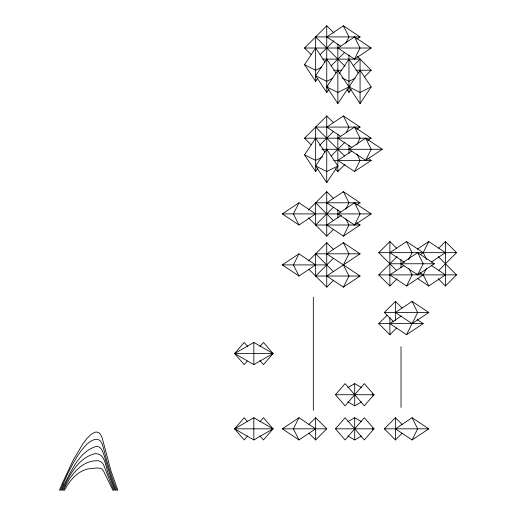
<?xml version="1.0" encoding="UTF-8"?>
<svg xmlns="http://www.w3.org/2000/svg" width="516" height="516" viewBox="0 0 516 516"><rect width="100%" height="100%" fill="white"/><g stroke="black" fill="none" stroke-linecap="round" stroke-linejoin="round"><path stroke-width="0.77" d="M397.101 256.542L378.77 274.873L389.883 285.987L389.883 241.546L378.77 252.653L396.546 270.429M400.99 267.733L400.99 259.793M345.843 43.157L348.964 36.907L343.411 25.8L326.744 36.907L340.741 46.24M337.857 44.053L337.857 48.02L354.518 59.127L360.071 48.02L354.518 36.907L337.857 48.02L337.857 103.568L360.071 70.241L371.185 86.901L360.071 103.568L337.857 70.241L326.744 86.901L337.857 103.568M298.97 202.788L293.417 213.901L298.97 225.008L315.637 213.901L298.97 202.788L282.304 213.901L298.97 225.008M346.184 132.631L348.964 127.078L343.411 115.965L326.744 127.078L340.741 136.405M298.97 253.808L293.417 264.914L298.97 276.028L315.637 264.914L298.97 253.808L282.304 264.914L298.97 276.028M356.949 144.435L360.071 138.185L354.518 127.078L337.857 138.185L351.854 147.518M351.854 151.072L337.857 160.405L354.518 171.512L360.071 160.405L356.949 154.155M365.631 160.405L371.185 149.292L365.631 138.185L348.964 149.292L365.631 160.405L382.292 149.292L365.631 138.185M345.843 209.038L348.964 202.788L343.411 191.681L326.744 202.788L340.741 212.121M341.411 215.237L326.744 225.008L343.411 236.122L348.964 225.008L345.843 218.758M354.518 225.008L360.071 213.901L354.518 202.788L337.857 213.901L354.518 225.008L371.185 213.901L354.518 202.788M343.411 287.135L348.964 276.028L343.411 264.914L348.964 253.808L343.411 242.694L326.744 253.808L360.071 276.028L343.411 287.135L326.744 276.028L360.071 253.808L343.411 242.694M298.97 417.728L293.417 428.835L298.97 439.948L315.637 428.835L298.97 417.728L282.304 428.835L298.97 439.948M408.627 259.6L412.103 252.653L406.543 241.546L389.883 252.653L404.544 262.431M403.88 265.54L389.883 274.873L406.543 285.987L412.103 274.873L408.975 268.623M431.434 261.986L445.431 252.653L428.764 241.546L423.21 252.653L420.546 254.433M426.332 268.623L423.21 274.873L406.543 285.987M401.216 316.056L389.883 323.609L406.543 334.716L417.657 312.496L412.103 301.389L395.437 312.496L412.103 323.609L428.764 312.496L412.103 301.389M412.103 439.948L417.657 428.835L412.103 417.728L395.437 428.835L412.103 439.948L428.764 428.835L412.103 417.728M317.411 78.684L315.637 81.347L304.524 64.687L315.637 48.02L324.97 62.017M328.969 89.126L326.744 92.461L315.637 75.794L326.744 59.127L336.077 73.13M339.186 73.794L348.964 59.127L358.298 73.13M317.856 168.184L315.637 171.512L304.524 154.852L315.637 138.185L324.97 152.181M347.184 89.79L348.964 92.461L351.19 89.126M315.637 165.959L326.744 149.292L337.857 165.959L326.744 182.625L315.637 165.959L326.744 171.512L337.857 165.959M247.248 361.135L244.203 364.644L234.587 353.531L244.203 342.424L247.751 346.513M259.903 346.513L263.45 342.424L273.074 353.531L263.45 364.644L259.903 360.549M247.751 435.852L244.203 439.948L234.587 428.835L244.203 417.728L247.751 421.817M259.903 421.817L263.45 417.728L273.074 428.835L263.45 439.948L259.903 435.852M335.465 394.74L345.088 383.627L364.328 405.847L373.952 394.74L364.328 383.627L345.088 405.847L335.465 394.74L373.952 394.74L372.571 395.533M335.465 428.835L345.088 417.728L364.328 439.948L373.952 428.835L364.328 417.728L345.088 439.948L335.465 428.835L373.952 428.835L372.571 428.041M311.193 54.683L304.524 48.02L326.744 25.8L333.968 33.024M320.081 54.683L333.968 40.796M331.188 65.796L344.52 52.464M353.408 65.796L360.071 59.127L322.777 59.127M364.515 76.903L371.185 70.241L357.298 56.354M311.193 144.848L304.524 138.185L326.744 115.965L333.413 122.634M319.527 145.409L333.413 131.522M331.188 155.961L345.075 142.074M335.077 168.738L337.857 171.512L345.075 164.294M308.413 210.012L326.744 191.681L333.413 198.344M356.743 205.013L360.071 202.788L315.637 202.788L315.637 225.008L333.413 207.232M308.413 217.791L326.744 236.122L333.413 229.452M308.413 261.025L326.744 242.694L333.413 249.363M360.071 253.808L315.637 253.808L315.637 276.028L333.413 258.252M308.968 269.358L326.744 287.135L333.413 280.472M389.883 285.987L397.101 278.763M438.761 248.209L445.431 241.546L456.537 252.653L438.761 270.429M393.773 321.939L384.323 312.496L395.437 301.389L402.099 308.052M396.546 328.053L389.883 334.716L378.77 323.609L387.103 315.276M438.207 278.763L445.431 285.987L456.537 274.873L438.207 256.542M308.968 424.391L315.637 417.728L326.744 428.835L315.637 439.948L308.968 433.279M402.099 433.279L395.437 439.948L384.323 428.835L395.437 417.728L402.099 424.391M356.743 39.132L360.071 36.907L343.411 25.8M354.518 59.127L371.185 48.02L354.518 36.907M356.743 129.297L360.071 127.078L343.411 115.965M367.85 140.404L371.185 138.185L354.518 127.078M354.518 171.512L371.185 160.405L367.85 158.18M343.411 236.122L360.071 225.008L356.743 222.789M417.431 249.099L428.764 241.546M417.657 252.653L400.99 263.766L417.657 274.873L434.324 263.766L417.657 252.653L423.21 263.766L417.657 274.873L416.96 273.486M417.431 278.427L428.764 285.987L445.431 274.873L445.431 241.546M406.543 334.716L423.21 323.609L417.212 319.61M234.587 353.531L253.827 342.424L273.074 353.531L253.827 364.644L234.587 353.531L273.074 353.531M234.587 428.835L253.827 417.728L273.074 428.835L253.827 439.948L234.587 428.835L273.074 428.835M347.836 387.6L354.705 383.627L361.581 387.6M347.836 401.88L354.705 405.847L361.581 401.88M347.836 421.695L354.705 417.728L361.581 421.695M347.836 435.975L354.705 439.948L361.581 435.975M372.571 429.628L373.952 428.835M321.887 67.112L315.637 70.241L304.524 64.687M332.994 78.226L326.744 81.347L315.637 75.794M328.131 86.211L326.744 86.901L337.857 92.461L350.351 86.211M355.214 78.226L348.964 81.347L342.018 77.877M371.185 86.901L360.071 92.461L348.964 86.901M322.577 156.935L315.637 160.405L304.524 154.852M315.637 81.347L315.637 36.907L360.071 36.907M304.524 48.02L371.185 48.02M333.884 70.241L341.824 70.241M356.105 70.241L371.185 70.241M315.637 171.512L315.637 127.078L360.071 127.078M304.524 138.185L371.185 138.185M321.984 149.292L382.292 149.292M333.884 160.405L371.185 160.405M282.304 213.901L371.185 213.901M315.637 225.008L360.071 225.008M378.77 252.653L456.537 252.653M389.883 263.766L434.324 263.766M282.304 264.914L326.744 264.914M378.77 274.873L456.537 274.873M315.637 276.028L360.071 276.028M384.323 312.496L428.764 312.496M378.77 323.609L423.21 323.609M282.304 428.835L326.744 428.835M384.323 428.835L428.764 428.835M372.571 393.947L373.952 394.74M343.411 191.681L360.071 202.788M406.543 241.546L423.21 252.653L426.68 259.6M431.434 265.54L445.431 274.873L445.431 285.987M419.876 272.654L423.21 274.873L428.764 285.987M315.637 36.907L345.075 66.351M315.637 127.078L344.52 155.961M389.883 241.546L396.546 248.209M315.637 202.788L333.413 220.564M315.637 253.808L333.413 271.584M401.022 346.726L401.022 407.447M395.437 301.389L395.437 320.436M395.437 417.728L395.437 439.948M389.883 317.263L389.883 334.716M360.071 59.127L360.071 103.568M354.705 383.627L354.705 405.847M354.705 417.728L354.705 439.948M348.964 55.16L348.964 92.461M348.964 145.325L348.964 153.265M337.857 134.218L337.857 171.512M337.857 209.935L337.857 217.868M326.744 25.8L326.744 92.461M326.744 115.965L326.744 182.625M326.744 191.681L326.744 236.122M326.744 242.694L326.744 287.135M315.637 417.728L315.637 439.948M313.328 297.171L313.328 410.297M253.827 342.424L253.827 364.644M253.827 417.728L253.827 439.948M62.249 483.537L59.463 490.2L60.462 490.2C66.158 476.616 72.266 463.026 80.954 451.055C84.998 446.05 89.636 439.851 96.576 439.239C102.329 439.548 102.826 446.837 104.284 451.055C107.58 464.368 111.611 477.519 116.868 490.2L117.874 490.2L111.082 471.295L102.245 438.155L100.394 434.246L99.304 433.008L96.576 432.002L94.931 432.253L91.293 434.246L87.23 438.155L82.799 443.902L72.988 460.549L62.249 483.537M63.791 484.976L61.462 490.2L62.468 490.2C69.202 475.655 78.006 457.937 94.925 453.706C106.58 452.983 105.322 469.573 109.644 476.771A239.463 239.463 0 0 0 114.868 490.2L115.868 490.2C111.269 479.628 107.941 468.58 104.78 457.511C103.284 453.332 102.129 446.611 96.576 446.353C79.341 451.081 71.685 470.669 63.791 484.976M65.609 485.801L63.468 490.2L64.468 490.2C68.576 482.731 73.917 475.488 81.554 471.347A27.374 27.374 0 0 1 87.636 468.973L96.576 467.973L100.259 468.257L101.839 468.973L103.69 471.347L112.862 490.2L113.862 490.2C110.179 482.383 107.309 474.236 104.155 466.206C103.148 462.897 100.188 460.259 96.576 460.736C81.973 460.936 71.692 473.882 65.609 485.801"/></g></svg>
